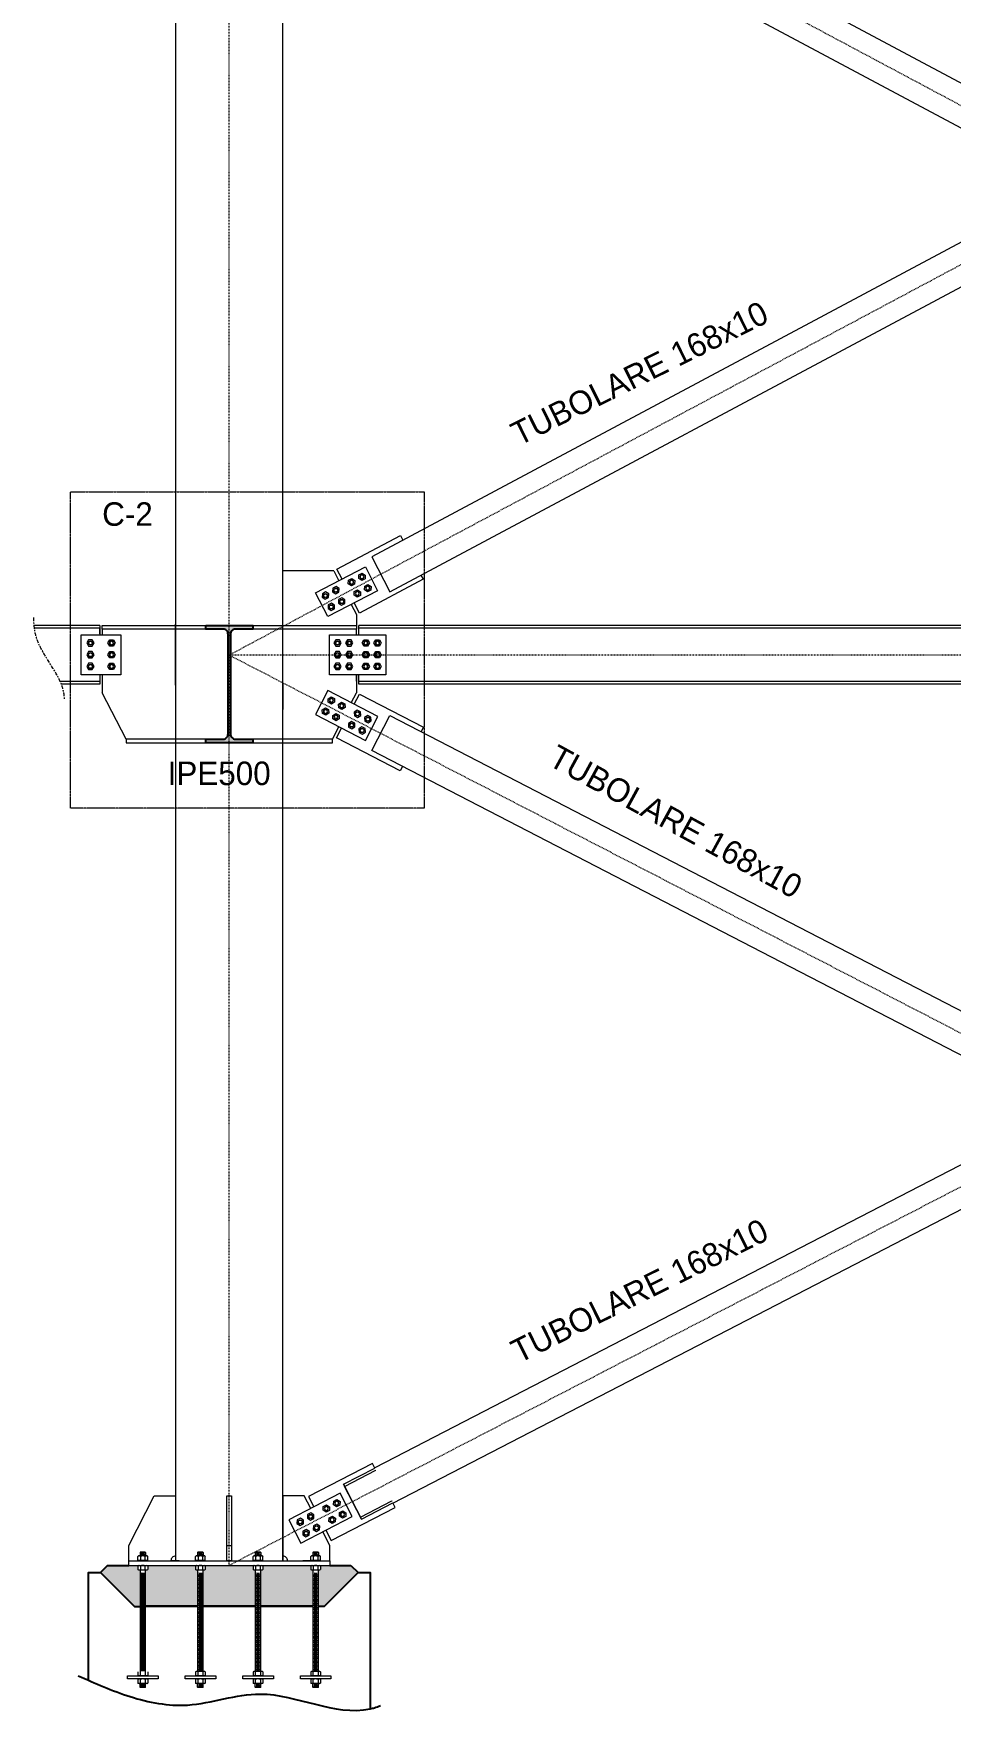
# Model space of a CAD drawing. Header units: millimetres. Extents: x -6949 to 549764, y -83146 to 127128.
# Drawn here: x 277396 to 281298, y 112181 to 119341 of the extents above; entities that cross this region are included whole.
import ezdxf

# ---------------------------------------------------------------- set-up
doc = ezdxf.new("R2010")
doc.units = ezdxf.units.MM
doc.linetypes.add('Centro', pattern=[31.75, 6.35, -4.7625, 15.875, -4.7625])
doc.linetypes.add('Tratto', pattern=[6.35, 3.175, -3.175])
for name, color, linetype, lineweight in [('bulloni', 5, 'Continuous', 9), ('LINEA DI SEZIONE', 1, 'Centro', 9), ('piastra', 6, 'Continuous', 18), ('S-BEAM', 5, 'Continuous', 18), ('S-COLS', 7, 'Continuous', 18), ('S-FSTN', 7, 'Continuous', 18), ('S20', 7, 'Continuous', 25), ('SEZIONI acciaio - Steel sections', 7, 'Continuous', 25), ('tratteggio', 253, 'Tratto', 15)]:
    doc.layers.add(name, color=color, linetype=linetype, lineweight=lineweight)
doc.layers.add('quote', color=7, linetype='Continuous', lineweight=5, true_color=0x383838)
doc.styles.get("Standard").update_dxf_attribs({"font": ''})
doc.styles.get('Standard').set_extended_font_data('Bahnschrift Light')

# ---------------------------------------------------------------- blocks, each defined once
blk = doc.blocks.new('*U1228')
at = {"layer": 'bulloni'}
blk.add_lwpolyline([(-15.6, 0), (-7.8, -13.5), (7.8, -13.5), (15.6, 0), (7.8, 13.5), (-7.8, 13.5)], close=True, dxfattribs=at)
for radius in [9, 7.88]:
    blk.add_circle((0, 0), radius, dxfattribs=at)
blk = doc.blocks.new('*U1229')
at = {"color": 0, "linetype": 'ByBlock', "lineweight": -2, "transparency": 16777216}
for p in [(0, 0), (0, -50), (0, -100)]:
    blk.add_blockref('*U1228', p, dxfattribs=at)
blk = doc.blocks.new('*U1218')
at = {"layer": 'bulloni'}
blk.add_lwpolyline([(-15.6, 0), (-7.8, -13.5), (7.8, -13.5), (15.6, 0), (7.8, 13.5), (-7.8, 13.5)], close=True, dxfattribs=at)
for radius in [9, 7.88]:
    blk.add_circle((0, 0), radius, dxfattribs=at)
blk = doc.blocks.new('*U1219')
at = {"color": 0, "linetype": 'ByBlock', "lineweight": -2, "transparency": 16777216}
for p in [(0, 0), (0, -50), (0, -100)]:
    blk.add_blockref('*U1218', p, dxfattribs=at)
blk = doc.blocks.new('*U1842')
at = {"layer": 'bulloni'}
blk.add_lwpolyline([(-15.6, 0), (-7.8, -13.5), (7.8, -13.5), (15.6, 0), (7.8, 13.5), (-7.8, 13.5)], close=True, dxfattribs=at)
for radius in [9, 7.88]:
    blk.add_circle((0, 0), radius, dxfattribs=at)
blk = doc.blocks.new('*U1843')
at = {"color": 0, "linetype": 'ByBlock', "lineweight": -2, "transparency": 16777216}
for p in [(0, 0), (50, 0), (0, -54), (50, -54)]:
    blk.add_blockref('*U1842', p, dxfattribs=at)
blk = doc.blocks.new('*U1830')
at = {"layer": 'bulloni'}
blk.add_lwpolyline([(-15.6, 0), (-7.8, -13.5), (7.8, -13.5), (15.6, 0), (7.8, 13.5), (-7.8, 13.5)], close=True, dxfattribs=at)
for radius in [9, 7.88]:
    blk.add_circle((0, 0), radius, dxfattribs=at)
blk = doc.blocks.new('*U1831')
at = {"color": 0, "linetype": 'ByBlock', "lineweight": -2, "transparency": 16777216}
for p in [(0, 0), (50, 0), (0, -54), (50, -54)]:
    blk.add_blockref('*U1830', p, dxfattribs=at)
blk = doc.blocks.new('*U1832')
at = {"layer": 'bulloni'}
blk.add_lwpolyline([(-15.6, 0), (-7.8, -13.5), (7.8, -13.5), (15.6, 0), (7.8, 13.5), (-7.8, 13.5)], close=True, dxfattribs=at)
for radius in [9, 7.88]:
    blk.add_circle((0, 0), radius, dxfattribs=at)
blk = doc.blocks.new('*U1833')
at = {"color": 0, "linetype": 'ByBlock', "lineweight": -2, "transparency": 16777216}
for p in [(0, 0), (50, 0), (0, -54), (50, -54)]:
    blk.add_blockref('*U1832', p, dxfattribs=at)
blk = doc.blocks.new('*U1834')
at = {"layer": 'bulloni'}
blk.add_lwpolyline([(-15.6, 0), (-7.8, -13.5), (7.8, -13.5), (15.6, 0), (7.8, 13.5), (-7.8, 13.5)], close=True, dxfattribs=at)
for radius in [9, 7.88]:
    blk.add_circle((0, 0), radius, dxfattribs=at)
blk = doc.blocks.new('*U1835')
at = {"color": 0, "linetype": 'ByBlock', "lineweight": -2, "transparency": 16777216}
for p in [(0, 0), (50, 0), (0, -54), (50, -54)]:
    blk.add_blockref('*U1834', p, dxfattribs=at)
blk = doc.blocks.new('*U1836')
at = {"layer": 'bulloni'}
blk.add_lwpolyline([(-15.6, 0), (-7.8, -13.5), (7.8, -13.5), (15.6, 0), (7.8, 13.5), (-7.8, 13.5)], close=True, dxfattribs=at)
for radius in [9, 7.88]:
    blk.add_circle((0, 0), radius, dxfattribs=at)
blk = doc.blocks.new('*U1839')
at = {"color": 0, "linetype": 'ByBlock', "lineweight": -2, "transparency": 16777216}
for p in [(0, 0), (50, 0), (0, -50), (50, -50), (0, -100), (50, -100)]:
    blk.add_blockref('*U1836', p, dxfattribs=at)
blk = doc.blocks.new('*U1840')
at = {"layer": 'bulloni'}
blk.add_lwpolyline([(-15.6, 0), (-7.8, -13.5), (7.8, -13.5), (15.6, 0), (7.8, 13.5), (-7.8, 13.5)], close=True, dxfattribs=at)
for radius in [9, 7.88]:
    blk.add_circle((0, 0), radius, dxfattribs=at)
blk = doc.blocks.new('*U1841')
at = {"color": 0, "linetype": 'ByBlock', "lineweight": -2, "transparency": 16777216}
for p in [(0, 0), (50, 0), (0, -50), (50, -50), (0, -100), (50, -100)]:
    blk.add_blockref('*U1840', p, dxfattribs=at)
blk = doc.blocks.new('*U1858')
at = {"layer": 'bulloni'}
blk.add_lwpolyline([(-15.6, 0), (-7.8, -13.5), (7.8, -13.5), (15.6, 0), (7.8, 13.5), (-7.8, 13.5)], close=True, dxfattribs=at)
for radius in [9, 7.88]:
    blk.add_circle((0, 0), radius, dxfattribs=at)
blk = doc.blocks.new('*U1859')
at = {"color": 0, "linetype": 'ByBlock', "lineweight": -2, "transparency": 16777216}
for p in [(0, 0), (50, 0), (0, -54), (50, -54)]:
    blk.add_blockref('*U1858', p, dxfattribs=at)
blk = doc.blocks.new('*U1861')
at = {"layer": 'bulloni'}
blk.add_lwpolyline([(-15.6, 0), (-7.8, -13.5), (7.8, -13.5), (15.6, 0), (7.8, 13.5), (-7.8, 13.5)], close=True, dxfattribs=at)
for radius in [9, 7.88]:
    blk.add_circle((0, 0), radius, dxfattribs=at)
blk = doc.blocks.new('*U1860')
at = {"color": 0, "linetype": 'ByBlock', "lineweight": -2, "transparency": 16777216}
for p in [(0, 0), (50, 0), (0, -54), (50, -54)]:
    blk.add_blockref('*U1861', p, dxfattribs=at)
blk = doc.blocks.new('*U2071')
at = {"layer": 'bulloni'}
for p, q in [((-8.7, -0.3), (8.7, 0.7)), ((-6.7, 6.9), (6.7, 6.2)), ((-6.7, 3.2), (6.7, 3.9)), ((-8.7, -6.9), (8.7, -6)), ((-6.7, -3.5), (6.7, -2.8))]:
    blk.add_line(p, q, dxfattribs=at)
blk = doc.blocks.new('*U2072')
at = {"color": 0, "linetype": 'ByBlock', "lineweight": -2, "transparency": 16777216}
for p in [(0, 402.5), (0, 385), (0, 367.5), (0, 350), (0, 332.5), (0, 315), (0, 297.5), (0, 280), (0, 262.5), (0, 245), (0, 227.5), (0, 210), (0, 192.5), (0, 175), (0, 157.5), (0, 140), (0, 122.5), (0, 105), (0, 87.5), (0, 70), (0, 52.5), (0, 35), (0, 17.5), (0, 0)]:
    blk.add_blockref('*U2071', p, dxfattribs=at)
blk = doc.blocks.new('*U2075')
at = {"layer": 'bulloni'}
for p, q in [((-8.7, -0.3), (8.7, 0.7)), ((-6.7, 6.9), (6.7, 6.2)), ((-6.7, 3.2), (6.7, 3.9)), ((-8.7, -6.9), (8.7, -6)), ((-6.7, -3.5), (6.7, -2.8))]:
    blk.add_line(p, q, dxfattribs=at)
blk = doc.blocks.new('*U2076')
at = {"color": 0, "linetype": 'ByBlock', "lineweight": -2, "transparency": 16777216}
for p in [(0, 402.5), (0, 385), (0, 367.5), (0, 350), (0, 332.5), (0, 315), (0, 297.5), (0, 280), (0, 262.5), (0, 245), (0, 227.5), (0, 210), (0, 192.5), (0, 175), (0, 157.5), (0, 140), (0, 122.5), (0, 105), (0, 87.5), (0, 70), (0, 52.5), (0, 35), (0, 17.5), (0, 0)]:
    blk.add_blockref('*U2075', p, dxfattribs=at)
blk = doc.blocks.new('*U2077')
at = {"layer": 'bulloni'}
for p, q in [((-8.7, -0.3), (8.7, 0.7)), ((-6.7, 6.9), (6.7, 6.2)), ((-6.7, 3.2), (6.7, 3.9)), ((-8.7, -6.9), (8.7, -6)), ((-6.7, -3.5), (6.7, -2.8))]:
    blk.add_line(p, q, dxfattribs=at)
blk = doc.blocks.new('*U2078')
at = {"color": 0, "linetype": 'ByBlock', "lineweight": -2, "transparency": 16777216}
for p in [(0, 402.5), (0, 385), (0, 367.5), (0, 350), (0, 332.5), (0, 315), (0, 297.5), (0, 280), (0, 262.5), (0, 245), (0, 227.5), (0, 210), (0, 192.5), (0, 175), (0, 157.5), (0, 140), (0, 122.5), (0, 105), (0, 87.5), (0, 70), (0, 52.5), (0, 35), (0, 17.5), (0, 0)]:
    blk.add_blockref('*U2077', p, dxfattribs=at)
blk = doc.blocks.new('*U2073')
at = {"layer": 'bulloni'}
for p, q in [((-8.7, -0.3), (8.7, 0.7)), ((-6.7, 6.9), (6.7, 6.2)), ((-6.7, 3.2), (6.7, 3.9)), ((-8.7, -6.9), (8.7, -6)), ((-6.7, -3.5), (6.7, -2.8))]:
    blk.add_line(p, q, dxfattribs=at)
blk = doc.blocks.new('*U2074')
at = {"color": 0, "linetype": 'ByBlock', "lineweight": -2, "transparency": 16777216}
for p in [(0, 402.5), (0, 385), (0, 367.5), (0, 350), (0, 332.5), (0, 315), (0, 297.5), (0, 280), (0, 262.5), (0, 245), (0, 227.5), (0, 210), (0, 192.5), (0, 175), (0, 157.5), (0, 140), (0, 122.5), (0, 105), (0, 87.5), (0, 70), (0, 52.5), (0, 35), (0, 17.5), (0, 0)]:
    blk.add_blockref('*U2073', p, dxfattribs=at)

msp = doc.modelspace()

# ---------------------------------------------------------------- hatches: boundary and pattern name
at = {"lineweight": 9, "true_color": 0x939598}
h = msp.add_hatch(dxfattribs=at)
h.set_pattern_fill('AR-SAND', color=252, scale=0.3, angle=48)
h.set_pattern_definition([(85.5, (261299.252, 167410.043), (-11.2323364, 9.4677248), [0, -11.5824, 0, -12.954, 0, -12.3825]), (55.5, (261299.252, 167410.043), (-6.957452, 24.4113155), [0, -6.2484, 0, -10.4394, 0, -4.0005]), (15.5, (261292.98, 167403.078), (15.846275, 17.6635065), [0, -3.81, 0, -13.716, 0, -17.907]), (5.5, (261292.98, 167403.078), (10.3575066, 21.498056), [0, -1.905, 0, -8.9916, 0, -10.287])])
h.paths.add_polyline_path([(278228.4, 112823.3), (278148.4, 112823.3), (278148.4, 112673.3), (278228.4, 112673.3)], flags=17)
h.paths.add_polyline_path([(278308.4, 112823.3), (278228.4, 112823.3), (278228.4, 112673.3), (278308.4, 112673.3)], flags=17)
h.paths.add_polyline_path([(278228.4, 112673.3), (278148.4, 112673.3), (278148.4, 112823.3), (278128.1, 112823.3), (278128.1, 112649.3), (278228.4, 112649.3)])
h.paths.add_polyline_path([(278328.3, 112823.3), (278308.4, 112823.3), (278308.4, 112673.3), (278228.4, 112673.3), (278228.4, 112649.3), (278328.3, 112649.3)])
edge = h.paths.add_edge_path()
edge.add_line((278339, 112804.3), (278332.7, 112804.3))
edge.add_line((278332.7, 112804.3), (278330.7, 112805.6))
edge.add_arc((278335.4, 112813.2), 8.9, 234.26215, 238.46581, ccw=False)
edge.add_line((278330.2, 112806), (278330.2, 112821.7))
edge.add_arc((278335.4, 112814.4), 8.9, 121.53419, 125.73785, ccw=False)
edge.add_line((278330.7, 112822), (278332.7, 112823.3))
edge.add_line((278332.7, 112823.3), (278328.3, 112823.3))
edge.add_line((278328.3, 112823.3), (278328.3, 112649.3))
edge.add_line((278328.3, 112649.3), (278339, 112649.3))
edge.add_line((278339, 112649.3), (278339, 112804.3))
edge = h.paths.add_edge_path()
edge.add_line((278387.9, 112823.3), (278369.2, 112823.3))
edge.add_line((278369.2, 112823.3), (278371.2, 112822))
edge.add_arc((278366.5, 112814.4), 8.9, 54.26215, 58.46581, ccw=False)
edge.add_line((278371.7, 112821.7), (278371.7, 112806))
edge.add_arc((278366.5, 112813.2), 8.9, 301.53419, 305.73785, ccw=False)
edge.add_line((278371.2, 112805.6), (278369.2, 112804.3))
edge.add_line((278369.2, 112804.3), (278363, 112804.3))
edge.add_line((278363, 112804.3), (278363, 112649.3))
edge.add_line((278363, 112649.3), (278387.9, 112649.3))
edge.add_line((278387.9, 112649.3), (278387.9, 112823.3))
edge = h.paths.add_edge_path()
edge.add_line((278402.9, 112649.3), (278506.6, 112649.3))
edge.add_line((278506.6, 112649.3), (278533.4, 112649.3))
edge.add_line((278533.4, 112649.3), (278560.3, 112649.3))
edge.add_line((278560.3, 112649.3), (278584.3, 112649.3))
edge.add_line((278584.3, 112649.3), (278584.3, 112804.3))
edge.add_line((278584.3, 112804.3), (278578, 112804.3))
edge.add_line((278578, 112804.3), (278576, 112805.6))
edge.add_arc((278580.7, 112813.2), 8.9, 234.26215, 238.46581, ccw=False)
edge.add_line((278575.5, 112806), (278575.5, 112821.7))
edge.add_arc((278580.7, 112814.4), 8.9, 121.53419, 125.73785, ccw=False)
edge.add_line((278576, 112822), (278578, 112823.3))
edge.add_line((278578, 112823.3), (278387.9, 112823.3))
edge.add_line((278387.9, 112823.3), (278387.9, 112649.3))
edge.add_line((278387.9, 112649.3), (278402.9, 112649.3))
edge = h.paths.add_edge_path()
edge.add_line((278704.7, 112721.3), (278776.4, 112793.3))
edge.add_line((278776.4, 112793.3), (278746.4, 112823.3))
edge.add_line((278746.4, 112823.3), (278614.5, 112823.3))
edge.add_line((278614.5, 112823.3), (278616.5, 112822))
edge.add_arc((278611.8, 112814.4), 8.9, 54.26215, 58.46581, ccw=False)
edge.add_line((278617, 112821.7), (278617, 112806))
edge.add_arc((278611.8, 112813.2), 8.9, 301.53419, 305.73785, ccw=False)
edge.add_line((278616.5, 112805.6), (278614.5, 112804.3))
edge.add_line((278614.5, 112804.3), (278608.3, 112804.3))
edge.add_line((278608.3, 112804.3), (278608.3, 112648.6))
edge.add_line((278608.3, 112648.6), (278632.3, 112648.6))
edge.add_line((278632.3, 112648.6), (278704.7, 112721.3))
edge = h.paths.add_edge_path()
edge.add_line((278093.7, 112804.3), (278087.4, 112804.3))
edge.add_line((278087.4, 112804.3), (278085.4, 112805.6))
edge.add_arc((278090.1, 112813.2), 8.9, 234.26215, 238.46581, ccw=False)
edge.add_line((278084.9, 112806), (278084.9, 112821.7))
edge.add_arc((278090.1, 112814.4), 8.9, 121.53419, 125.73785, ccw=False)
edge.add_line((278085.4, 112822), (278087.4, 112823.3))
edge.add_line((278087.4, 112823.3), (278066.2, 112823.3))
edge.add_line((278066.2, 112823.3), (278066.2, 112649.3))
edge.add_line((278066.2, 112649.3), (278093.7, 112649.3))
edge.add_line((278093.7, 112649.3), (278093.7, 112804.3))
edge = h.paths.add_edge_path()
edge.add_line((278128.1, 112823.3), (278123.9, 112823.3))
edge.add_line((278123.9, 112823.3), (278125.9, 112822))
edge.add_arc((278121.2, 112814.4), 8.9, 54.26215, 58.46581, ccw=False)
edge.add_line((278126.4, 112821.7), (278126.4, 112806))
edge.add_arc((278121.2, 112813.2), 8.9, 301.53419, 305.73785, ccw=False)
edge.add_line((278125.9, 112805.6), (278123.9, 112804.3))
edge.add_line((278123.9, 112804.3), (278117.7, 112804.3))
edge.add_line((278117.7, 112804.3), (278117.7, 112649.3))
edge.add_line((278117.7, 112649.3), (278128.1, 112649.3))
edge.add_line((278128.1, 112649.3), (278128.1, 112823.3))
edge = h.paths.add_edge_path()
edge.add_line((277896.4, 112649.3), (277950.1, 112649.3))
edge.add_line((277950.1, 112649.3), (277973.4, 112649.3))
edge.add_line((277973.4, 112649.3), (278050.3, 112649.3))
edge.add_line((278050.3, 112649.3), (278066.2, 112649.3))
edge.add_line((278066.2, 112649.3), (278066.2, 112823.3))
edge.add_line((278066.2, 112823.3), (277878.6, 112823.3))
edge.add_line((277878.6, 112823.3), (277880.6, 112822))
edge.add_arc((277875.9, 112814.4), 8.9, 54.26215, 58.46581, ccw=False)
edge.add_line((277881.1, 112821.7), (277881.1, 112806))
edge.add_arc((277875.9, 112813.2), 8.9, 301.53419, 305.73785, ccw=False)
edge.add_line((277880.6, 112805.6), (277878.6, 112804.3))
edge.add_line((277878.6, 112804.3), (277872.4, 112804.3))
edge.add_line((277872.4, 112804.3), (277872.4, 112649.3))
edge.add_line((277872.4, 112649.3), (277896.4, 112649.3))
edge = h.paths.add_edge_path()
edge.add_line((277848.4, 112804.3), (277842.1, 112804.3))
edge.add_line((277842.1, 112804.3), (277840.1, 112805.6))
edge.add_arc((277844.8, 112813.2), 8.9, 234.26215, 238.46581, ccw=False)
edge.add_line((277839.6, 112806), (277839.6, 112821.7))
edge.add_arc((277844.8, 112814.4), 8.9, 121.53419, 125.73785, ccw=False)
edge.add_line((277840.1, 112822), (277842.1, 112823.3))
edge.add_line((277842.1, 112823.3), (277710.4, 112823.3))
edge.add_line((277710.4, 112823.3), (277680.4, 112793.3))
edge.add_line((277680.4, 112793.3), (277715.4, 112758.1))
edge.add_line((277715.4, 112758.1), (277824.4, 112648.6))
edge.add_line((277824.4, 112648.6), (277848.4, 112648.6))
edge.add_line((277848.4, 112648.6), (277848.4, 112804.3))
at = {"layer": 'quote', "true_color": 0xc7c8ca}
h = msp.add_hatch(color=9, dxfattribs=at)
h.dxf.hatch_style = 1
h.paths.add_polyline_path([(285828.3, 116823.3), (285628.3, 116823.3), (285628.3, 116807.3), (285702.2, 116807.3, -0.414214), (285723.2, 116786.3), (285723.2, 116360.3, -0.414214), (285702.2, 116339.3), (285628.3, 116339.3), (285628.3, 116323.3), (285828.3, 116323.3), (285828.3, 116339.3), (285754.4, 116339.3, -0.414214), (285733.4, 116360.3), (285733.4, 116786.3, -0.414214), (285754.4, 116807.3), (285828.3, 116807.3)])
h.paths.add_polyline_path([(278328.3, 116823.3), (278128.3, 116823.3), (278128.3, 116807.3), (278202.2, 116807.3, -0.414214), (278223.2, 116786.3), (278223.2, 116360.3, -0.414211), (278202.2, 116339.3), (278128.3, 116339.3), (278128.3, 116323.3), (278328.3, 116323.3), (278328.3, 116339.3), (278254.4, 116339.3, -0.414216), (278233.4, 116360.3), (278233.4, 116786.3, -0.414214), (278254.4, 116807.3), (278328.3, 116807.3)])

# ---------------------------------------------------------------- linework, layer by layer
for points in [[(277628.4, 112334.8), (277628.4, 112793.3), (277680.4, 112793.3)], [(278776.4, 112793.3), (278828.4, 112793.3), (278828.4, 112213.1)]]:
    msp.add_lwpolyline(points)
msp.add_open_spline([(277585.7, 112353.8), (277657.8, 112321.5), (277805, 112255.6), (278073.7, 112203.5), (278410.8, 112337.9), (278680.6, 112177.3), (278849.2, 112217.9), (278863.4, 112223.3), (278871.9, 112226.5)], degree=3, knots=[0, 0, 0, 0, 237.443309, 484.503629, 797.277254, 1270.197134, 1288.688465, 1315.780769, 1315.780769, 1315.780769, 1315.780769])
at = {"layer": 'bulloni'}
for p, q in [((277842.1, 112863.3), (277839.6, 112861.7)), ((277839.6, 112846), (277839.6, 112861.7)), ((277842.1, 112844.3), (277839.6, 112846)), ((277878.6, 112863.3), (277842.1, 112863.3)), ((277878.6, 112844.3), (277842.1, 112844.3)), ((277849.7, 112880), (277848.4, 112878.7)), ((277848.4, 112878.7), (277848.4, 112863.3)), ((277872.4, 112878.7), (277848.4, 112878.7)), ((277872.4, 112843.3), (277848.4, 112843.3)), ((277871, 112880), (277849.7, 112880)), ((277850, 112861.7), (277850, 112846)), ((277851.7, 112872.6), (277869, 112871.6)), ((277851.7, 112865.9), (277869, 112864.9)), ((277853.7, 112875.8), (277867, 112875)), ((277853.7, 112869.1), (277867, 112868.4)), ((277870.8, 112846), (277870.8, 112861.7)), ((277872.4, 112878.7), (277871, 112880)), ((277872.4, 112878.7), (277872.4, 112863.3)), ((277878.6, 112863.3), (277881.1, 112861.7)), ((277878.6, 112844.3), (277881.1, 112846)), ((277881.1, 112846), (277881.1, 112861.7)), ((278087.4, 112863.3), (278084.9, 112861.7)), ((278084.9, 112846), (278084.9, 112861.7)), ((278087.4, 112844.3), (278084.9, 112846)), ((278123.9, 112863.3), (278087.4, 112863.3)), ((278123.9, 112844.3), (278087.4, 112844.3)), ((278095, 112880), (278093.7, 112878.7)), ((278093.7, 112878.7), (278093.7, 112863.3)), ((278117.7, 112878.7), (278093.7, 112878.7)), ((278117.7, 112843.3), (278093.7, 112843.3)), ((278116.3, 112880), (278095, 112880)), ((278095.3, 112861.7), (278095.3, 112846)), ((278097, 112872.6), (278114.3, 112871.6)), ((278097, 112865.9), (278114.3, 112864.9)), ((278099, 112875.8), (278112.3, 112875)), ((278099, 112869.1), (278112.3, 112868.4)), ((278116.1, 112846), (278116.1, 112861.7)), ((278117.7, 112878.7), (278116.3, 112880)), ((278117.7, 112878.7), (278117.7, 112863.3)), ((278123.9, 112863.3), (278126.4, 112861.7)), ((278123.9, 112844.3), (278126.4, 112846)), ((278126.4, 112846), (278126.4, 112861.7)), ((278332.7, 112863.3), (278330.2, 112861.7)), ((278330.2, 112846), (278330.2, 112861.7)), ((278332.7, 112844.3), (278330.2, 112846)), ((278369.2, 112863.3), (278332.7, 112863.3)), ((278369.2, 112844.3), (278332.7, 112844.3)), ((278340.3, 112880), (278339, 112878.7)), ((278339, 112878.7), (278339, 112863.3)), ((278363, 112878.7), (278339, 112878.7)), ((278363, 112843.3), (278339, 112843.3)), ((278361.6, 112880), (278340.3, 112880)), ((278340.6, 112861.7), (278340.6, 112846)), ((278342.3, 112872.6), (278359.6, 112871.6)), ((278342.3, 112865.9), (278359.6, 112864.9)), ((278344.3, 112875.8), (278357.6, 112875)), ((278344.3, 112869.1), (278357.6, 112868.4)), ((278361.4, 112846), (278361.4, 112861.7)), ((278363, 112878.7), (278361.6, 112880)), ((278363, 112878.7), (278363, 112863.3)), ((278369.2, 112863.3), (278371.7, 112861.7)), ((278369.2, 112844.3), (278371.7, 112846)), ((278371.7, 112846), (278371.7, 112861.7)), ((278578, 112863.3), (278575.5, 112861.7)), ((278575.5, 112846), (278575.5, 112861.7)), ((278578, 112844.3), (278575.5, 112846)), ((278614.5, 112863.3), (278578, 112863.3)), ((278614.5, 112844.3), (278578, 112844.3)), ((278585.6, 112880), (278584.3, 112878.7)), ((278584.3, 112878.7), (278584.3, 112863.3)), ((278608.3, 112878.7), (278584.3, 112878.7)), ((278608.3, 112843.3), (278584.3, 112843.3)), ((278606.9, 112880), (278585.6, 112880)), ((278585.9, 112861.7), (278585.9, 112846)), ((278587.6, 112872.6), (278604.9, 112871.6)), ((278587.6, 112865.9), (278604.9, 112864.9)), ((278589.6, 112875.8), (278602.9, 112875)), ((278589.6, 112869.1), (278602.9, 112868.4)), ((278606.7, 112846), (278606.7, 112861.7)), ((278608.3, 112878.7), (278606.9, 112880)), ((278608.3, 112878.7), (278608.3, 112863.3)), ((278614.5, 112863.3), (278617, 112861.7)), ((278614.5, 112844.3), (278617, 112846)), ((278617, 112846), (278617, 112861.7)), ((277842.1, 112823.3), (277839.6, 112821.7)), ((277839.6, 112821.7), (277839.6, 112806)), ((277842.1, 112804.3), (277839.6, 112806)), ((277842.1, 112823.3), (277878.6, 112823.3)), ((277842.1, 112804.3), (277878.6, 112804.3)), ((277848.4, 112804.3), (277848.4, 112372)), ((277850, 112821.7), (277850, 112806)), ((277870.8, 112806), (277870.8, 112821.7)), ((277872.4, 112372), (277872.4, 112804.3)), ((277878.6, 112823.3), (277881.1, 112821.7)), ((277878.6, 112804.3), (277881.1, 112806)), ((277881.1, 112821.7), (277881.1, 112806)), ((278087.4, 112823.3), (278084.9, 112821.7)), ((278084.9, 112821.7), (278084.9, 112806)), ((278087.4, 112804.3), (278084.9, 112806)), ((278087.4, 112823.3), (278123.9, 112823.3)), ((278087.4, 112804.3), (278123.9, 112804.3)), ((278093.7, 112804.3), (278093.7, 112372)), ((278095.3, 112821.7), (278095.3, 112806)), ((278116.1, 112806), (278116.1, 112821.7)), ((278117.7, 112372), (278117.7, 112804.3)), ((278123.9, 112823.3), (278126.4, 112821.7)), ((278123.9, 112804.3), (278126.4, 112806)), ((278126.4, 112821.7), (278126.4, 112806)), ((278332.7, 112823.3), (278330.2, 112821.7)), ((278330.2, 112821.7), (278330.2, 112806)), ((278332.7, 112804.3), (278330.2, 112806)), ((278332.7, 112823.3), (278369.2, 112823.3)), ((278332.7, 112804.3), (278369.2, 112804.3)), ((278339, 112804.3), (278339, 112372)), ((278340.6, 112821.7), (278340.6, 112806)), ((278361.4, 112806), (278361.4, 112821.7)), ((278363, 112372), (278363, 112804.3)), ((278369.2, 112823.3), (278371.7, 112821.7)), ((278369.2, 112804.3), (278371.7, 112806)), ((278371.7, 112821.7), (278371.7, 112806)), ((278578, 112823.3), (278575.5, 112821.7)), ((278575.5, 112821.7), (278575.5, 112806)), ((278578, 112804.3), (278575.5, 112806)), ((278578, 112823.3), (278614.5, 112823.3)), ((278578, 112804.3), (278614.5, 112804.3)), ((278584.3, 112804.3), (278584.3, 112372)), ((278585.9, 112821.7), (278585.9, 112806)), ((278606.7, 112806), (278606.7, 112821.7)), ((278608.3, 112372), (278608.3, 112804.3)), ((278614.5, 112823.3), (278617, 112821.7)), ((278614.5, 112804.3), (278617, 112806)), ((278617, 112821.7), (278617, 112806)), ((277839.6, 112370.3), (277839.6, 112354.7)), ((277842.1, 112353), (277839.6, 112354.7)), ((277878.6, 112353), (277842.1, 112353)), ((277850, 112354.7), (277850, 112370.3)), ((277870.8, 112370.3), (277870.8, 112354.7)), ((277878.6, 112353), (277881.1, 112354.7)), ((277881.1, 112370.3), (277881.1, 112354.7)), ((278087.4, 112372), (278084.9, 112370.3)), ((278084.9, 112370.3), (278084.9, 112354.7)), ((278087.4, 112353), (278084.9, 112354.7)), ((278123.9, 112372), (278087.4, 112372)), ((278123.9, 112353), (278087.4, 112353)), ((278095.3, 112354.7), (278095.3, 112370.3)), ((278116.1, 112370.3), (278116.1, 112354.7)), ((278123.9, 112372), (278126.4, 112370.3)), ((278123.9, 112353), (278126.4, 112354.7)), ((278126.4, 112370.3), (278126.4, 112354.7)), ((278332.7, 112372), (278330.2, 112370.3)), ((278330.2, 112370.3), (278330.2, 112354.7)), ((278332.7, 112353), (278330.2, 112354.7)), ((278369.2, 112372), (278332.7, 112372)), ((278369.2, 112353), (278332.7, 112353)), ((278340.6, 112354.7), (278340.6, 112370.3)), ((278361.4, 112370.3), (278361.4, 112354.7)), ((278369.2, 112372), (278371.7, 112370.3)), ((278369.2, 112353), (278371.7, 112354.7)), ((278371.7, 112370.3), (278371.7, 112354.7)), ((278578, 112372), (278575.5, 112370.3)), ((278575.5, 112370.3), (278575.5, 112354.7)), ((278578, 112353), (278575.5, 112354.7)), ((278614.5, 112372), (278578, 112372)), ((278614.5, 112353), (278578, 112353)), ((278585.9, 112354.7), (278585.9, 112370.3)), ((278606.7, 112370.3), (278606.7, 112354.7)), ((278614.5, 112372), (278617, 112370.3)), ((278614.5, 112353), (278617, 112354.7)), ((278617, 112370.3), (278617, 112354.7)), ((277842.1, 112340), (277839.6, 112338.3)), ((277839.6, 112338.3), (277839.6, 112322.7)), ((277842.1, 112321), (277839.6, 112322.7)), ((277878.6, 112340), (277842.1, 112340)), ((277878.6, 112321), (277842.1, 112321)), ((277848.4, 112305.7), (277848.4, 112321)), ((277849.7, 112304.3), (277848.4, 112305.7)), ((277872.4, 112305.7), (277848.4, 112305.7)), ((277871, 112304.3), (277849.7, 112304.3)), ((277850, 112322.7), (277850, 112338.3)), ((277851.7, 112318.4), (277869, 112319.4)), ((277851.7, 112311.8), (277869, 112312.7)), ((277853.7, 112315.2), (277867, 112316)), ((277853.7, 112308.5), (277867, 112309.3)), ((277870.8, 112338.3), (277870.8, 112322.7)), ((277872.4, 112305.7), (277871, 112304.3)), ((277872.4, 112305.7), (277872.4, 112321)), ((277878.6, 112340), (277881.1, 112338.3)), ((277878.6, 112321), (277881.1, 112322.7)), ((277881.1, 112338.3), (277881.1, 112322.7)), ((278087.4, 112340), (278084.9, 112338.3)), ((278084.9, 112338.3), (278084.9, 112322.7)), ((278087.4, 112321), (278084.9, 112322.7)), ((278123.9, 112340), (278087.4, 112340)), ((278123.9, 112321), (278087.4, 112321)), ((278093.7, 112305.7), (278093.7, 112321)), ((278095, 112304.3), (278093.7, 112305.7)), ((278117.7, 112305.7), (278093.7, 112305.7)), ((278116.3, 112304.3), (278095, 112304.3)), ((278095.3, 112322.7), (278095.3, 112338.3)), ((278097, 112318.4), (278114.3, 112319.4)), ((278097, 112311.8), (278114.3, 112312.7)), ((278099, 112315.2), (278112.3, 112316)), ((278099, 112308.5), (278112.3, 112309.3)), ((278116.1, 112338.3), (278116.1, 112322.7)), ((278117.7, 112305.7), (278116.3, 112304.3)), ((278117.7, 112305.7), (278117.7, 112321)), ((278123.9, 112340), (278126.4, 112338.3)), ((278123.9, 112321), (278126.4, 112322.7)), ((278126.4, 112338.3), (278126.4, 112322.7)), ((278332.7, 112340), (278330.2, 112338.3)), ((278330.2, 112338.3), (278330.2, 112322.7)), ((278332.7, 112321), (278330.2, 112322.7)), ((278369.2, 112340), (278332.7, 112340)), ((278369.2, 112321), (278332.7, 112321)), ((278339, 112305.7), (278339, 112321)), ((278340.3, 112304.3), (278339, 112305.7)), ((278363, 112305.7), (278339, 112305.7)), ((278361.6, 112304.3), (278340.3, 112304.3)), ((278340.6, 112322.7), (278340.6, 112338.3)), ((278342.3, 112318.4), (278359.6, 112319.4)), ((278342.3, 112311.8), (278359.6, 112312.7)), ((278344.3, 112315.2), (278357.6, 112316)), ((278344.3, 112308.5), (278357.6, 112309.3)), ((278361.4, 112338.3), (278361.4, 112322.7)), ((278363, 112305.7), (278361.6, 112304.3)), ((278363, 112305.7), (278363, 112321)), ((278369.2, 112340), (278371.7, 112338.3)), ((278369.2, 112321), (278371.7, 112322.7)), ((278371.7, 112338.3), (278371.7, 112322.7)), ((278578, 112340), (278575.5, 112338.3)), ((278575.5, 112338.3), (278575.5, 112322.7)), ((278578, 112321), (278575.5, 112322.7)), ((278614.5, 112340), (278578, 112340)), ((278614.5, 112321), (278578, 112321)), ((278584.3, 112305.7), (278584.3, 112321)), ((278585.6, 112304.3), (278584.3, 112305.7)), ((278608.3, 112305.7), (278584.3, 112305.7)), ((278606.9, 112304.3), (278585.6, 112304.3)), ((278585.9, 112322.7), (278585.9, 112338.3)), ((278587.6, 112318.4), (278604.9, 112319.4)), ((278587.6, 112311.8), (278604.9, 112312.7)), ((278589.6, 112315.2), (278602.9, 112316)), ((278589.6, 112308.5), (278602.9, 112309.3)), ((278606.7, 112338.3), (278606.7, 112322.7)), ((278608.3, 112305.7), (278606.9, 112304.3)), ((278608.3, 112305.7), (278608.3, 112321)), ((278614.5, 112340), (278617, 112338.3)), ((278614.5, 112321), (278617, 112322.7)), ((278617, 112338.3), (278617, 112322.7))]:
    msp.add_line(p, q, dxfattribs=at)
for centre, radius, start, end in [((277844.8, 112854.4), 8.9, 54.26215, 125.73785), ((277844.8, 112853.2), 8.9, 234.26215, 305.73785), ((277860.4, 112830.3), 33.1, 71.68582, 108.31418), ((277860.4, 112877.4), 33.1, 251.68582, 288.31418), ((277875.9, 112854.4), 8.9, 54.26215, 125.73785), ((277875.9, 112853.2), 8.9, 234.26215, 305.73785), ((278090.1, 112854.4), 8.9, 54.26215, 125.73785), ((278090.1, 112853.2), 8.9, 234.26215, 305.73785), ((278105.7, 112830.3), 33.1, 71.68582, 108.31418), ((278105.7, 112877.4), 33.1, 251.68582, 288.31418), ((278121.2, 112854.4), 8.9, 54.26215, 125.73785), ((278121.2, 112853.2), 8.9, 234.26215, 305.73785), ((278335.4, 112854.4), 8.9, 54.26215, 125.73785), ((278335.4, 112853.2), 8.9, 234.26215, 305.73785), ((278351, 112830.3), 33.1, 71.68582, 108.31418), ((278351, 112877.4), 33.1, 251.68582, 288.31418), ((278366.5, 112854.4), 8.9, 54.26215, 125.73785), ((278366.5, 112853.2), 8.9, 234.26215, 305.73785), ((278580.7, 112854.4), 8.9, 54.26215, 125.73785), ((278580.7, 112853.2), 8.9, 234.26215, 305.73785), ((278596.3, 112830.3), 33.1, 71.68582, 108.31418), ((278596.3, 112877.4), 33.1, 251.68582, 288.31418), ((278611.8, 112854.4), 8.9, 54.26215, 125.73785), ((278611.8, 112853.2), 8.9, 234.26215, 305.73785), ((277844.8, 112814.4), 8.9, 54.26215, 125.73785), ((277844.8, 112813.2), 8.9, 234.26215, 305.73785), ((277860.4, 112790.3), 33.1, 71.68582, 108.31418), ((277860.4, 112837.4), 33.1, 251.68582, 288.31418), ((277875.9, 112814.4), 8.9, 54.26215, 125.73785), ((277875.9, 112813.2), 8.9, 234.26215, 305.73785), ((278090.1, 112814.4), 8.9, 54.26215, 125.73785), ((278090.1, 112813.2), 8.9, 234.26215, 305.73785), ((278105.7, 112790.3), 33.1, 71.68582, 108.31418), ((278105.7, 112837.4), 33.1, 251.68582, 288.31418), ((278121.2, 112814.4), 8.9, 54.26215, 125.73785), ((278121.2, 112813.2), 8.9, 234.26215, 305.73785), ((278335.4, 112814.4), 8.9, 54.26215, 125.73785), ((278335.4, 112813.2), 8.9, 234.26215, 305.73785), ((278351, 112790.3), 33.1, 71.68582, 108.31418), ((278351, 112837.4), 33.1, 251.68582, 288.31418), ((278366.5, 112814.4), 8.9, 54.26215, 125.73785), ((278366.5, 112813.2), 8.9, 234.26215, 305.73785), ((278580.7, 112814.4), 8.9, 54.26215, 125.73785), ((278580.7, 112813.2), 8.9, 234.26215, 305.73785), ((278596.3, 112790.3), 33.1, 71.68582, 108.31418), ((278596.3, 112837.4), 33.1, 251.68582, 288.31418), ((278611.8, 112814.4), 8.9, 54.26215, 125.73785), ((278611.8, 112813.2), 8.9, 234.26215, 305.73785), ((277844.8, 112361.9), 8.9, 234.26215, 305.73785), ((277860.4, 112386.1), 33.1, 251.68582, 288.31418), ((277875.9, 112361.9), 8.9, 234.26215, 305.73785), ((278090.1, 112363.1), 8.9, 54.26215, 125.73785), ((278090.1, 112361.9), 8.9, 234.26215, 305.73785), ((278105.7, 112338.9), 33.1, 71.68582, 108.31418), ((278105.7, 112386.1), 33.1, 251.68582, 288.31418), ((278121.2, 112363.1), 8.9, 54.26215, 125.73785), ((278121.2, 112361.9), 8.9, 234.26215, 305.73785), ((278335.4, 112363.1), 8.9, 54.26215, 125.73785), ((278335.4, 112361.9), 8.9, 234.26215, 305.73785), ((278351, 112338.9), 33.1, 71.68582, 108.31418), ((278351, 112386.1), 33.1, 251.68582, 288.31418), ((278366.5, 112363.1), 8.9, 54.26215, 125.73785), ((278366.5, 112361.9), 8.9, 234.26215, 305.73785), ((278580.7, 112363.1), 8.9, 54.26215, 125.73785), ((278580.7, 112361.9), 8.9, 234.26215, 305.73785), ((278596.3, 112338.9), 33.1, 71.68582, 108.31418), ((278596.3, 112386.1), 33.1, 251.68582, 288.31418), ((278611.8, 112363.1), 8.9, 54.26215, 125.73785), ((278611.8, 112361.9), 8.9, 234.26215, 305.73785), ((277844.8, 112331.1), 8.9, 54.26215, 125.73785), ((277844.8, 112329.9), 8.9, 234.26215, 305.73785), ((277860.4, 112306.9), 33.1, 71.68582, 108.31418), ((277860.4, 112354.1), 33.1, 251.68582, 288.31418), ((277875.9, 112331.1), 8.9, 54.26215, 125.73785), ((277875.9, 112329.9), 8.9, 234.26215, 305.73785), ((278090.1, 112331.1), 8.9, 54.26215, 125.73785), ((278090.1, 112329.9), 8.9, 234.26215, 305.73785), ((278105.7, 112306.9), 33.1, 71.68582, 108.31418), ((278105.7, 112354.1), 33.1, 251.68582, 288.31418), ((278121.2, 112331.1), 8.9, 54.26215, 125.73785), ((278121.2, 112329.9), 8.9, 234.26215, 305.73785), ((278335.4, 112331.1), 8.9, 54.26215, 125.73785), ((278335.4, 112329.9), 8.9, 234.26215, 305.73785), ((278351, 112306.9), 33.1, 71.68582, 108.31418), ((278351, 112354.1), 33.1, 251.68582, 288.31418), ((278366.5, 112331.1), 8.9, 54.26215, 125.73785), ((278366.5, 112329.9), 8.9, 234.26215, 305.73785), ((278580.7, 112331.1), 8.9, 54.26215, 125.73785), ((278580.7, 112329.9), 8.9, 234.26215, 305.73785), ((278596.3, 112306.9), 33.1, 71.68582, 108.31418), ((278596.3, 112354.1), 33.1, 251.68582, 288.31418), ((278611.8, 112331.1), 8.9, 54.26215, 125.73785), ((278611.8, 112329.9), 8.9, 234.26215, 305.73785)]:
    msp.add_arc(centre, radius, start, end, dxfattribs=at)
at = {"layer": 'LINEA DI SEZIONE', "ltscale": 0.2}
msp.add_lwpolyline([(277552.2, 117391.1), (279057.7, 117391.1), (279057.7, 116045.1), (277552.2, 116045.1)], close=True, dxfattribs=at)
at = {"layer": 'LINEA DI SEZIONE'}
msp.add_open_spline([(277526.3, 116510.2), (277527.7, 116592.3), (277407, 116712.6), (277395.5, 116825.9), (277397, 116858.5)], degree=3, knots=[0.252424, 0.252424, 0.252424, 0.252424, 1, 1.362033, 1.362033, 1.362033, 1.362033], dxfattribs=at)
at = {"layer": 'piastra'}
for p, q in [((278673, 117055.7), (278695, 117013)), ((278747.3, 116911.8), (278769.4, 116869.1)), ((278769.4, 116869.1), (278769.4, 116823.3)), ((277687.4, 116807.3), (277687.4, 116783.3)), ((278769.4, 116783.3), (278769.4, 116807.3)), ((277687.4, 116613.3), (277687.4, 116536)), ((278769.4, 116613.3), (278769.4, 116536)), ((277789, 116339.3), (277687.4, 116536)), ((278747.7, 116494), (278769.4, 116536)), ((278667.7, 116339.3), (278695, 116392.1)), ((278837.8, 113256.4), (278566, 113115.9)), ((278847.7, 113237.4), (278837.8, 113256.4)), ((278566, 113115.9), (278588.5, 113072.4)), ((278662.4, 112929.4), (278934.2, 113069.8)), ((278934.2, 113069.8), (278924.4, 113088.9)), ((278639.9, 112972.9), (278662.4, 112929.4))]:
    msp.add_line(p, q, dxfattribs=at)
for points in [[(278708.3, 117019.9), (278686.7, 117061.8), (278956.7, 117205.8), (278967.1, 117185.7)], [(278673, 117055.7), (278456.9, 117055.7)], [(279044.1, 117036.7), (279053.1, 117019.2), (278783.1, 116875.2), (278760.7, 116918.6)], [(278202.3, 116807.3), (277687.4, 116807.3), (277687.4, 116823.3), (278769.4, 116823.3), (278769.4, 116807.3), (278254.5, 116807.3)], [(278760.4, 116487.4), (278783.1, 116529.9), (279055, 116389.4), (279045.2, 116371)], [(278965.9, 116222.5), (278956.1, 116204.1), (278684.3, 116344.6), (278706.4, 116386.1)], [(278202.3, 116339.3), (277789, 116339.3), (277789, 116323.3), (278667.7, 116323.3), (278667.7, 116339.3), (278254.5, 116339.3)], [(277800.3, 112843.3), (277800.3, 112908.3), (277909.1, 113118.8), (277999.9, 113118.8)], [(277800.3, 112843.3), (277800.3, 112908.3), (277909.1, 113118.8), (277999.9, 113118.8)], [(278575.1, 113065.5), (278547.6, 113118.8), (278456.9, 113118.8)], [(278656.4, 112843.3), (278656.4, 112908.3), (278626.6, 112966)], [(277800.3, 112823.3), (277800.3, 112843.3), (278656.3, 112843.3), (278656.3, 112823.3)], [(278218.4, 112908.3), (278238.4, 112908.3)], [(277800.4, 112823.3), (278656.4, 112823.3)], [(277795.4, 112353), (277925.4, 112353), (277925.4, 112340), (277795.4, 112340), (277795.4, 112353)], [(278040.7, 112353), (278170.7, 112353), (278170.7, 112340), (278040.7, 112340), (278040.7, 112353)], [(278286, 112353), (278416, 112353), (278416, 112340), (278286, 112340), (278286, 112353)], [(278531.3, 112353), (278661.3, 112353), (278661.3, 112340), (278531.3, 112340), (278531.3, 112353)]]:
    msp.add_lwpolyline(points, dxfattribs=at)
for points in [[(278859.9, 116970.6), (278647.8, 116860.4), (278595.5, 116961.6), (278807.6, 117071.8)], [(277597.3, 116783.3), (277767.4, 116783.3), (277767.4, 116613.3), (277597.3, 116613.3)], [(278654.4, 116783.3), (278894.4, 116783.3), (278894.4, 116613.3), (278654.4, 116613.3)], [(278860.4, 116435.3), (278648.3, 116545.5), (278596, 116444.2), (278808.1, 116334)], [(278700.4, 113130.3), (278481.9, 113017.3), (278533.3, 112917.8), (278751.8, 113030.7)], [(278218.4, 113118.8), (278238.4, 113118.8), (278238.4, 112843.3), (278218.4, 112843.3)]]:
    msp.add_lwpolyline(points, close=True, dxfattribs=at)
for centre, start, end in [((277999.8, 112843.4), 89.81819, 180.18181), ((278456.9, 112843.4), 359.81819, 90.18181)]:
    msp.add_arc(centre, 19.9, start, end, dxfattribs=at)
at = {"layer": 'S-BEAM'}
for p, q in [((285046.3, 120428), (278834.7, 117115.1)), ((278911.7, 116966.1), (285123.3, 120279)), ((278834.7, 117115.1), (278911.7, 116966.1)), ((277677.4, 116823.3), (277397.6, 116823.3)), ((277677.4, 116810.8), (277398.9, 116810.8)), ((277677.3, 116823.3), (277677.3, 116786.8)), ((277677.3, 116786.8), (277677.3, 116810.8)), ((277677.3, 116786.8), (277677.3, 116783.3)), ((277677.4, 116823.3), (277677.4, 116783.3)), ((285174, 116823.3), (278779.4, 116823.3)), ((278779.4, 116783.3), (278779.4, 116823.3)), ((285174, 116810.8), (278779.4, 116810.8)), ((277507.8, 116585.8), (277677.4, 116585.8)), ((277677.4, 116573.3), (277513.2, 116573.3)), ((277677.3, 116613.3), (277677.3, 116573.3)), ((277677.3, 116585.8), (277677.3, 116573.3)), ((277677.4, 116613.3), (277677.4, 116573.3)), ((278769.4, 116585.8), (278769.4, 116609.8)), ((278779.4, 116573.3), (278779.4, 116613.3)), ((278779.4, 116585.8), (285174, 116585.8)), ((285174, 116573.3), (278779.4, 116573.3)), ((278714.4, 113168.5), (278847.7, 113237.4)), ((278714.4, 113168.5), (278847.7, 113237.4)), ((278719, 113159.5), (278852.3, 113228.4)), ((278852, 113229), (278852.3, 113228.4)), ((278752.8, 113094.3), (278714.4, 113168.5)), ((278714.4, 113168.5), (278752.8, 113094.3)), ((278714.4, 113168.5), (278719, 113159.5)), ((278719, 113159.5), (278752.8, 113094.3)), ((278752.8, 113094.3), (278719, 113159.5)), ((278752.8, 113094.3), (278786.5, 113029)), ((278791.1, 113020), (278752.8, 113094.3)), ((278752.8, 113094.3), (278791.1, 113020)), ((278786.5, 113029), (278752.8, 113094.3)), ((278786.5, 113029), (278919.8, 113097.8)), ((278786.5, 113029), (278919.8, 113097.8)), ((278791.1, 113020), (278924.4, 113088.9)), ((278791.1, 113020), (278924.4, 113088.9)), ((278919.8, 113097.8), (278920.1, 113097.2)), ((278791.1, 113020), (278786.5, 113029))]:
    msp.add_line(p, q, dxfattribs=at)
for points in [[(278833.4, 120279.1), (281534.6, 118838.4), (281611.6, 118987.3), (278910.4, 120428)], [(278924.7, 113088.4), (285122, 116290.3), (285044.7, 116439.8), (278847.4, 113237.9)]]:
    msp.add_lwpolyline(points, dxfattribs=at)
msp.add_lwpolyline([(278912, 116439.8), (281609.6, 115046.1), (281532.4, 114896.5), (278834.7, 116290.3)], close=True, dxfattribs=at)
at = {"layer": 'S-COLS'}
msp.add_lwpolyline([(278456.9, 112843.3), (278456.9, 124823.3), (277999.9, 124823.3), (277999.9, 112843.3)], dxfattribs=at)
at = {"layer": 'S-FSTN'}
for p, q in [((277999.9, 116568.3), (277999.9, 116828.3)), ((277999.9, 116713.3), (277999.9, 116683.3)), ((278456.9, 116573.3), (278456.9, 116465.2)), ((278456.9, 116534.2), (278456.9, 116504.2)), ((278456.9, 113118.8), (278456.9, 112843.3)), ((278456.9, 112996.1), (278456.9, 112966.1)), ((278014.9, 112843.3), (277984.9, 112843.3)), ((278456.9, 112843.3), (278656.4, 112843.3)), ((278571.6, 112843.3), (278541.6, 112843.3))]:
    msp.add_line(p, q, dxfattribs=at)
at = {"layer": 'S20'}
msp.add_line((277710.4, 112823.3), (277800.4, 112823.3), dxfattribs=at)
for points in [[(277710.4, 112823.3), (277680.4, 112793.3), (277680.4, 112793.3), (277680.4, 112793.3), (277824.4, 112648.6), (277824.4, 112648.6), (277848.4, 112648.6)], [(278746.4, 112823.3), (278776.4, 112793.3), (278776.4, 112793.3), (278776.4, 112793.3), (278632.4, 112648.6), (278632.4, 112648.6), (278608.4, 112648.6)], [(278656.4, 112823.3), (278746.4, 112823.3)]]:
    msp.add_lwpolyline(points, dxfattribs=at)
for points in [[(277872.4, 112649.3), (278093.7, 112649.3)], [(278117.7, 112649.3), (278339, 112649.3)], [(278363, 112649.3), (278584.3, 112649.3)]]:
    msp.add_lwpolyline(points, close=True, dxfattribs=at)
at = {"layer": 'SEZIONI acciaio - Steel sections'}
msp.add_lwpolyline([(278128.4, 116823.3), (278328.4, 116823.3), (278328.4, 116807.3), (278254.5, 116807.3, 0.414214), (278233.5, 116786.3), (278233.5, 116360.3, 0.414214), (278254.5, 116339.3), (278328.4, 116339.3), (278328.4, 116323.3), (278128.4, 116323.3), (278128.4, 116339.3), (278202.3, 116339.3, 0.414214), (278223.3, 116360.3), (278223.3, 116786.3, 0.414214), (278202.3, 116807.3), (278128.4, 116807.3)], format="xyb", close=True, dxfattribs=at)
at = {"layer": 'tratteggio'}
for points in [[(278228.4, 112823.3), (278228.4, 124710.4)], [(285723.3, 120694), (278228.4, 116696.7)], [(278871.9, 120353.5), (285723.3, 116699.4)], [(285723.3, 116699.4), (278228.4, 112823.3)], [(278228.4, 116698.3), (285728.4, 116698.3)], [(278228.4, 116696.7), (285728.4, 112823.3)]]:
    msp.add_lwpolyline(points, dxfattribs=at)

# ---------------------------------------------------------------- block references
at = {"xscale": -1}
for name, p, rotation in [('*U1831', (278793.2, 117030), 27.32389092748413), ('*U1833', (278638.2, 116456.2), 152.6761095661622), ('*U1860', (278686, 113088.4), 27.32389092748413)]:
    msp.add_blockref(name, p, dxfattribs=dict(at, rotation=rotation))
for name, p, rotation in [('*U1843', (278637.7, 116949.7), 27.3238909274815), ('*U1835', (278793.7, 116375.9), 152.6761095661595), ('*U1859', (278530.5, 113008.1), 27.3238909274815)]:
    msp.add_blockref(name, p, dxfattribs=dict(rotation=rotation))
for name, p in [('*U1229', (277637.3, 116748.3)), ('*U1839', (278689.4, 116748.3)), ('*U2072', (277860.4, 112381.6)), ('*U2076', (278105.7, 112381.6)), ('*U2078', (278351, 112381.6)), ('*U2074', (278596.3, 112381.6))]:
    msp.add_blockref(name, p)
for name, p in [('*U1219', (277727.4, 116748.3)), ('*U1841', (278859.4, 116748.3))]:
    msp.add_blockref(name, p, dxfattribs=at)

# ---------------------------------------------------------------- texts
at = {"layer": 'LINEA DI SEZIONE', "insert": (277687.3, 117346.9), "char_height": 100, "attachment_point": 1}
msp.add_mtext_dynamic_manual_height_columns('C-2', width=821.11, gutter_width=1, heights=[0], dxfattribs=at)
at = {"layer": 'quote', "char_height": 100, "attachment_point": 1}
for insert, rotation in [((279416.3, 117675.2), 26.39822), ((279628.4, 116319.5), 331.31317), ((279416.3, 113771), 26.39822)]:
    msp.add_mtext_dynamic_manual_height_columns('TUBOLARE 168x10', width=1464.343, gutter_width=1, heights=[0], dxfattribs=dict(at, insert=insert, rotation=rotation))
at = {"layer": 'quote', "insert": (277965.9, 116243.6), "char_height": 100, "attachment_point": 1}
msp.add_mtext_dynamic_manual_height_columns('IPE500', width=854.219, gutter_width=1, heights=[0], dxfattribs=at)

doc.saveas('drawing.dxf')
